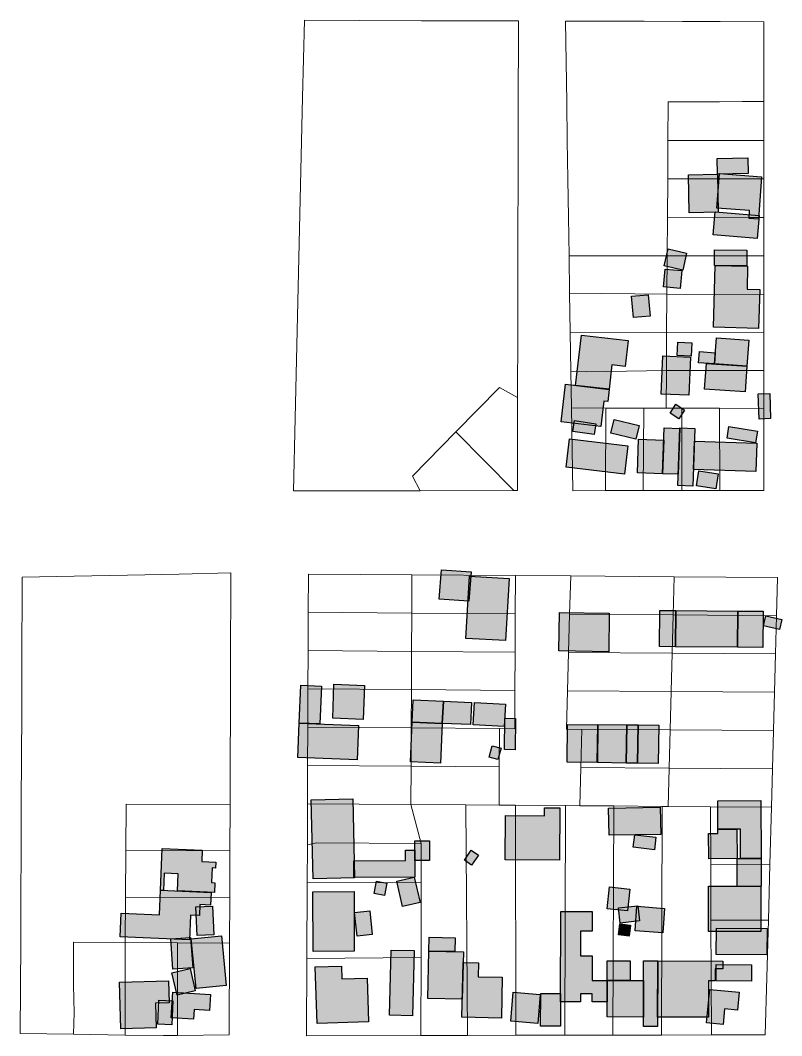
# Model space of a CAD drawing. Header units: millimetres. Extents: x -71 to 10084, y -63 to 6230.
# Drawn here: x 5082.2 to 5280.9, y 2877 to 3142.2 of the extents above; entities that cross this region are included whole.
import ezdxf

# ---------------------------------------------------------------- set-up
doc = ezdxf.new("R2010")
doc.units = ezdxf.units.MM
doc.layers.add('01. Manzanas Esc. Urbana', color=254, linetype='Continuous', lineweight=5, true_color=0xcccccc)
doc.layers.add('01. Parcelas Esc. Urbana', color=8, linetype='Continuous', lineweight=5, true_color=0x808080)
doc.layers.add('Edificaciones Pilar', color=50, linetype='Continuous')

msp = doc.modelspace()

# ---------------------------------------------------------------- hatches: boundary and pattern name
at = {"layer": 'Edificaciones Pilar', "transparency": 33554559}
for points in [[(5272.12, 3102.19), (5264.13, 3102.02), (5264.05, 3106.08), (5272.04, 3106.24), (5272.12, 3102.19)], [(5264.34, 3092.06), (5256.77, 3091.91), (5256.56, 3101.86), (5264.13, 3102.02), (5264.34, 3092.06)], [(5272.5, 3092.48), (5263.97, 3093.11), (5264.64, 3102.16), (5275.62, 3101.35), (5274.81, 3090.28), (5272.35, 3090.47), (5272.5, 3092.48)], [(5274.46, 3085.17), (5263.02, 3086.18), (5263.56, 3092.21), (5275, 3091.2), (5274.46, 3085.17)], [(5255.04, 3076.96), (5250.21, 3078.08), (5251.25, 3082.53), (5256.07, 3081.41), (5255.04, 3076.96)], [(5271.76, 3078.07), (5263.36, 3078.12), (5263.38, 3082.24), (5271.78, 3082.19), (5271.76, 3078.07)], [(5254.37, 3072.17), (5250.04, 3072.56), (5250.46, 3077.23), (5254.8, 3076.83), (5254.37, 3072.17)], [(5275.14, 3071.91), (5274.84, 3061.71), (5263.09, 3062.05), (5263.56, 3078.19), (5272, 3077.94), (5271.83, 3072), (5275.14, 3071.91)], [(5246.05, 3070.49), (5246.53, 3064.95), (5242.2, 3064.57), (5241.72, 3070.12), (5246.05, 3070.49)], [(5235.85, 3045.82), (5227.11, 3046.83), (5228.63, 3059.95), (5240.8, 3058.53), (5240.02, 3051.79), (5236.59, 3052.2), (5235.85, 3045.82)], [(5257.24, 3054.5), (5253.62, 3054.67), (5253.78, 3058.14), (5257.41, 3057.96), (5257.24, 3054.5)], [(5271.82, 3051.83), (5263.35, 3052.44), (5263.85, 3059.27), (5272.31, 3058.66), (5271.82, 3051.83)], [(5263.35, 3052.44), (5259.2, 3052.74), (5259.41, 3055.67), (5263.56, 3055.37), (5263.35, 3052.44)], [(5256.63, 3044.26), (5249.42, 3044.57), (5249.86, 3054.57), (5257.07, 3054.25), (5256.63, 3044.26)], [(5271.33, 3045.12), (5260.74, 3045.89), (5261.22, 3052.6), (5271.82, 3051.83), (5271.33, 3045.12)], [(5233.66, 3036.09), (5223.33, 3037.29), (5224.47, 3047.13), (5235.85, 3045.81), (5235.47, 3042.6), (5234.43, 3042.72), (5233.66, 3036.09)], [(5277.98, 3038.16), (5275, 3038.06), (5274.78, 3044.6), (5277.76, 3044.7), (5277.98, 3038.16)], [(5254.03, 3038.09), (5251.74, 3039.61), (5253.26, 3041.91), (5255.55, 3040.38), (5254.03, 3038.09)], [(5231.93, 3033.98), (5226.34, 3034.84), (5226.77, 3037.64), (5232.36, 3036.78), (5231.93, 3033.98)], [(5242.8, 3032.84), (5236.33, 3034.4), (5237.18, 3037.94), (5243.66, 3036.38), (5242.8, 3032.84)], [(5254.28, 3035.6), (5253.87, 3023.63), (5249.78, 3023.77), (5250.2, 3035.74), (5254.28, 3035.6)], [(5258.21, 3035.61), (5257.68, 3020.55), (5253.76, 3020.68), (5254.29, 3035.74), (5258.21, 3035.61)], [(5274.03, 3031.86), (5266.61, 3033.09), (5267.11, 3036.12), (5274.54, 3034.89), (5274.03, 3031.86)], [(5224.63, 3025.47), (5225.49, 3032.86), (5240.76, 3031.1), (5239.89, 3023.7), (5224.63, 3025.47)], [(5249.78, 3023.77), (5243.21, 3024), (5243.52, 3032.81), (5250.09, 3032.58), (5249.78, 3023.77)], [(5274.12, 3024.33), (5257.83, 3024.9), (5258.09, 3032.31), (5274.38, 3031.74), (5274.12, 3024.33)], [(5263.69, 3019.82), (5258.65, 3020.59), (5259.25, 3024.54), (5264.29, 3023.78), (5263.69, 3019.82)], [(5199.23, 2990.47), (5191.52, 2991.05), (5192.09, 2998.7), (5199.8, 2998.12), (5199.23, 2990.47)], [(5208.84, 2980.21), (5198.48, 2980.78), (5199.38, 2996.98), (5209.73, 2996.4), (5208.84, 2980.21)], [(5235.73, 2977.28), (5222.71, 2977.48), (5222.86, 2987.57), (5235.89, 2987.38), (5235.73, 2977.28)], [(5253.14, 2978.6), (5249.01, 2978.63), (5249.08, 2988.08), (5253.21, 2988.05), (5253.14, 2978.6)], [(5269.34, 2978.47), (5253.14, 2978.6), (5253.21, 2988.05), (5269.41, 2987.92), (5269.34, 2978.47)], [(5275.94, 2978.42), (5269.34, 2978.47), (5269.41, 2987.92), (5276.01, 2987.87), (5275.94, 2978.42)], [(5280.27, 2983.06), (5276.11, 2984.02), (5276.72, 2986.66), (5280.88, 2985.69), (5280.27, 2983.06)], [(5160.77, 2968.3), (5160.36, 2958.42), (5154.98, 2958.65), (5155.39, 2968.52), (5160.77, 2968.3)], [(5171.66, 2959.61), (5163.69, 2959.9), (5164.02, 2968.8), (5171.99, 2968.5), (5171.66, 2959.61)], [(5192.31, 2958.57), (5184.46, 2958.92), (5184.73, 2964.72), (5192.58, 2964.36), (5192.31, 2958.57)], [(5199.65, 2958.24), (5192.31, 2958.57), (5192.58, 2964.36), (5199.91, 2964.03), (5199.65, 2958.24)], [(5208.49, 2957.74), (5200.38, 2958.21), (5200.72, 2964.05), (5208.82, 2963.59), (5208.49, 2957.74)], [(5211.44, 2959.88), (5211.36, 2951.69), (5208.57, 2951.72), (5208.65, 2959.91), (5211.44, 2959.88)], [(5170.04, 2949.02), (5154.61, 2949.65), (5154.98, 2958.65), (5170.41, 2958.01), (5170.04, 2949.02)], [(5191.84, 2948.15), (5183.99, 2948.51), (5184.46, 2958.92), (5192.31, 2958.57), (5191.84, 2948.15)], [(5232.78, 2948.37), (5224.91, 2948.44), (5225, 2958.24), (5232.88, 2958.16), (5232.78, 2948.37)], [(5240.3, 2948.2), (5232.74, 2948.32), (5232.89, 2958.32), (5240.45, 2958.21), (5240.3, 2948.2)], [(5243.4, 2958.16), (5243.25, 2948.16), (5240.3, 2948.2), (5240.45, 2958.21), (5243.4, 2958.16)], [(5248.63, 2948.08), (5243.25, 2948.16), (5243.4, 2958.16), (5248.78, 2958.08), (5248.63, 2948.08)], [(5207.63, 2952.06), (5206.8, 2949.1), (5204.52, 2949.74), (5205.35, 2952.7), (5207.63, 2952.06)], [(5169.42, 2918.26), (5158.56, 2918), (5158.07, 2938.6), (5168.93, 2938.86), (5169.42, 2918.26)], [(5275.43, 2938.43), (5275.52, 2923.29), (5270.15, 2923.26), (5270.11, 2930.97), (5264.25, 2930.93), (5264.2, 2938.36), (5275.43, 2938.43)], [(5222.9, 2922.88), (5208.74, 2922.96), (5208.8, 2934.52), (5218.94, 2934.47), (5218.95, 2936.53), (5222.97, 2936.51), (5222.9, 2922.88)], [(5249.3, 2929.56), (5235.82, 2929.35), (5235.7, 2936.46), (5249.19, 2936.68), (5249.3, 2929.56)], [(5269.25, 2923.26), (5261.85, 2923.21), (5261.81, 2929.83), (5264.25, 2929.84), (5264.25, 2930.93), (5269.21, 2930.96), (5269.25, 2923.26)], [(5188.92, 2927.87), (5188.94, 2922.77), (5185.15, 2922.76), (5185.13, 2927.86), (5188.92, 2927.87)], [(5247.68, 2925.56), (5242.13, 2926.21), (5242.51, 2929.51), (5248.07, 2928.86), (5247.68, 2925.56)], [(5119.54, 2914.96), (5118.75, 2915), (5119.21, 2925.89), (5129.63, 2925.45), (5129.51, 2922.49), (5133.16, 2922.34), (5133.09, 2920.77), (5132.23, 2920.81), (5132.07, 2916.99), (5132.93, 2916.95), (5132.82, 2914.4), (5123.16, 2914.81), (5123.35, 2919.27), (5119.73, 2919.43), (5119.54, 2914.96)], [(5185.17, 2918.41), (5169.25, 2918.35), (5169.23, 2922.7), (5182.69, 2922.75), (5182.68, 2925.47), (5185.14, 2925.47), (5185.17, 2918.41)], [(5201.75, 2924.13), (5199.93, 2921.56), (5198.06, 2922.89), (5199.88, 2925.46), (5201.75, 2924.13)], [(5275.56, 2916.05), (5269.29, 2916.01), (5269.25, 2923.26), (5275.52, 2923.29), (5275.56, 2916.05)], [(5177.19, 2913.6), (5174.51, 2914.14), (5175.16, 2917.36), (5177.84, 2916.82), (5177.19, 2913.6)], [(5186.53, 2911.83), (5181.95, 2910.77), (5180.42, 2917.34), (5185, 2918.4), (5186.53, 2911.83)], [(5126.34, 2902.05), (5108.24, 2902.82), (5108.51, 2909.03), (5118.45, 2908.6), (5118.73, 2915), (5131.96, 2914.43), (5131.82, 2911.13), (5129.03, 2911.25), (5128.91, 2908.43), (5126.61, 2908.53), (5126.34, 2902.05)], [(5169.32, 2899.05), (5158.59, 2899.01), (5158.52, 2914.61), (5169.26, 2914.65), (5169.32, 2899.05)], [(5240.65, 2909.58), (5235.3, 2910.16), (5235.92, 2915.9), (5241.27, 2915.32), (5240.65, 2909.58)], [(5275.46, 2904.21), (5261.78, 2904.23), (5261.8, 2916.06), (5275.48, 2916.04), (5275.46, 2904.21)], [(5132.65, 2903.38), (5128.31, 2903.18), (5127.97, 2910.67), (5132.31, 2910.87), (5132.65, 2903.38)], [(5174.01, 2903.44), (5170.07, 2903.02), (5169.41, 2909.17), (5173.35, 2909.59), (5174.01, 2903.44)], [(5235.32, 2891.42), (5235.31, 2885.86), (5231.4, 2885.87), (5231.4, 2887.98), (5228.34, 2887.98), (5228.34, 2885.88), (5223.18, 2885.88), (5223.22, 2909.45), (5231.44, 2909.44), (5231.43, 2904.28), (5228.37, 2904.29), (5228.36, 2897.84), (5231.42, 2897.84), (5231.41, 2891.42), (5235.32, 2891.42)], [(5238.73, 2906.37), (5238.25, 2910.37), (5243.31, 2910.97), (5243.79, 2906.98), (5238.73, 2906.37)], [(5249.83, 2903.86), (5242.61, 2904.4), (5243.1, 2910.8), (5250.32, 2910.26), (5249.83, 2903.86)], [(5241.06, 2903.04), (5238.32, 2903.38), (5238.67, 2906.26), (5241.42, 2905.92), (5241.06, 2903.04)], [(5277.02, 2898.15), (5263.81, 2898.25), (5263.87, 2905.12), (5277.07, 2905.02), (5277.02, 2898.15)], [(5127.16, 2894.74), (5121.96, 2894.38), (5121.41, 2902.34), (5126.61, 2902.7), (5127.16, 2894.74)], [(5135.93, 2890.11), (5128.03, 2889.35), (5126.78, 2902.31), (5134.68, 2903.07), (5135.93, 2890.11)], [(5195.6, 2898.97), (5188.8, 2899.13), (5188.89, 2902.76), (5195.69, 2902.6), (5195.6, 2898.97)], [(5184.51, 2882.19), (5178.51, 2882.34), (5178.93, 2899.38), (5184.94, 2899.23), (5184.51, 2882.19)], [(5197.8, 2898.91), (5197.5, 2886.53), (5188.5, 2886.75), (5188.8, 2899.13), (5197.8, 2898.91)], [(5207.97, 2892.26), (5207.71, 2881.62), (5197.38, 2881.87), (5197.73, 2896.16), (5201.73, 2896.07), (5201.64, 2892.42), (5207.97, 2892.26)], [(5241.31, 2891.41), (5235.32, 2891.42), (5235.33, 2896.56), (5241.32, 2896.54), (5241.31, 2891.41)], [(5248.49, 2879.41), (5244.79, 2879.42), (5244.81, 2896.54), (5248.52, 2896.53), (5248.49, 2879.41)], [(5261.74, 2881.87), (5248.5, 2881.89), (5248.52, 2896.53), (5265.54, 2896.5), (5265.54, 2894.5), (5263.52, 2894.5), (5263.52, 2891.37), (5261.76, 2891.37), (5261.74, 2881.87)], [(5127.83, 2888.74), (5123.09, 2887.64), (5121.74, 2893.46), (5126.47, 2894.57), (5127.83, 2888.74)], [(5173.07, 2880.66), (5159.63, 2880.23), (5159.16, 2894.99), (5165.97, 2895.2), (5166.07, 2891.86), (5172.71, 2892.06), (5173.07, 2880.66)], [(5272.98, 2891.28), (5263.76, 2891.35), (5263.79, 2895.61), (5273.01, 2895.54), (5272.98, 2891.28)], [(5117.66, 2879.03), (5108.4, 2878.79), (5108.08, 2890.99), (5120.85, 2891.33), (5121.01, 2885.57), (5117.49, 2885.48), (5117.66, 2879.03)], [(5244.79, 2881.89), (5235.3, 2881.91), (5235.32, 2891.42), (5244.81, 2891.4), (5244.79, 2881.89)], [(5127.39, 2881.31), (5121.58, 2881.68), (5122, 2888.39), (5131.8, 2887.77), (5131.54, 2883.63), (5127.55, 2883.89), (5127.39, 2881.31)], [(5217.23, 2880.21), (5210.18, 2880.79), (5210.8, 2888.34), (5217.85, 2887.76), (5217.23, 2880.21)], [(5223.17, 2879.46), (5217.97, 2879.47), (5217.98, 2888), (5223.18, 2887.99), (5223.17, 2879.46)], [(5265.59, 2879.94), (5261.28, 2880.37), (5262.15, 2889.11), (5269.79, 2888.35), (5269.32, 2883.66), (5265.99, 2883.99), (5265.59, 2879.94)], [(5121.67, 2879.84), (5118.05, 2879.99), (5118.32, 2886.27), (5121.94, 2886.12), (5121.67, 2879.84)]]:
    msp.add_hatch(color=256, dxfattribs=at).paths.add_polyline_path(points, flags=0)

# ---------------------------------------------------------------- linework, layer by layer
at = {"layer": '01. Manzanas Esc. Urbana', "linetype": 'Continuous', "flags": 128}
for points in [[(5170.57, 3142.14), (5186.85, 3142.08), (5212.17, 3142.03), (5212.13, 3117.4), (5212.08, 3101.07), (5212.05, 3086.26), (5212.03, 3075.28), (5212, 3061.05), (5211.96, 3043.65), (5211.9, 3019.36), (5210.96, 3019.37), (5186.52, 3019.34), (5170.56, 3019.31), (5153.44, 3019.3), (5153.89, 3038.27), (5155.85, 3122.01), (5156.31, 3142.19), (5170.57, 3142.14)], [(5255.01, 3141.88), (5264.8, 3141.86), (5276.25, 3141.83), (5276.23, 3120.96), (5276.23, 3110.83), (5276.24, 3100.77), (5276.23, 3090.69), (5276.22, 3080.72), (5276.23, 3070.51), (5276.23, 3060.54), (5276.22, 3050.77), (5276.21, 3040.85), (5276.19, 3019.39), (5264.75, 3019.37), (5254.78, 3019.38), (5244.73, 3019.37), (5234.91, 3019.37), (5226.33, 3019.34), (5226, 3040.95), (5225.86, 3050.52), (5225.69, 3060.73), (5225.53, 3070.9), (5225.38, 3080.72), (5225.23, 3090.8), (5225.07, 3100.7), (5224.92, 3110.83), (5224.77, 3120.75), (5224.42, 3141.98), (5235, 3141.95), (5244.95, 3141.92), (5255.01, 3141.88)], [(5137.13, 2997.85), (5137.06, 2973.33), (5137.02, 2961), (5136.97, 2949.22), (5136.94, 2937.35), (5136.89, 2925.25), (5136.84, 2913), (5136.8, 2901.18), (5136.71, 2877.26), (5123.22, 2877.07), (5119.5, 2877.04), (5109.56, 2877.18), (5096.04, 2877.37), (5082.17, 2877.55), (5082.28, 2901.49), (5082.33, 2913.19), (5082.37, 2925.57), (5082.41, 2937.66), (5082.47, 2949.71), (5082.52, 2961.49), (5082.56, 2973.43), (5082.67, 2996.75), (5096.23, 2997.03), (5110.11, 2997.32), (5123.61, 2997.57), (5137.13, 2997.85)], [(5278.21, 2936.7), (5277.8, 2921.71), (5277.42, 2907.16), (5276.59, 2877.21), (5262.56, 2877.2), (5249.54, 2877.16), (5236.81, 2877.15), (5224.28, 2877.14), (5211.51, 2877.12), (5198.89, 2877.09), (5186.69, 2877.06), (5156.86, 2877.01), (5156.93, 2897.14), (5157.02, 2916.93), (5157.08, 2926.86), (5157.11, 2937.59), (5157.15, 2947.58), (5157.2, 2957.58), (5157.24, 2967.58), (5157.29, 2977.58), (5157.33, 2987.58), (5157.37, 2997.58), (5184.37, 2997.38), (5211.37, 2997.19), (5225.81, 2997.08), (5252.81, 2996.89), (5279.81, 2996.69), (5279.55, 2986.69), (5279.28, 2976.7), (5279.01, 2966.7), (5278.75, 2956.7), (5278.48, 2946.7), (5278.21, 2936.7)]]:
    msp.add_lwpolyline(points, close=True, dxfattribs=at)
at = {"layer": '01. Parcelas Esc. Urbana', "linetype": 'Continuous', "flags": 128}
for points in [[(5264.66, 3120.92), (5270.68, 3120.94), (5276.23, 3120.96), (5276.23, 3110.83), (5251.19, 3110.83), (5251.27, 3120.86), (5254.93, 3120.87), (5264.66, 3120.92)], [(5264.66, 3120.92), (5270.68, 3120.94), (5276.23, 3120.96), (5276.23, 3110.83), (5251.19, 3110.83), (5251.27, 3120.86), (5254.93, 3120.87), (5264.66, 3120.92)], [(5264.66, 3120.92), (5270.68, 3120.94), (5276.23, 3120.96), (5276.23, 3110.83), (5251.19, 3110.83), (5251.27, 3120.86), (5254.93, 3120.87), (5264.66, 3120.92)], [(5251.13, 3100.75), (5251.19, 3110.83), (5276.23, 3110.83), (5276.24, 3100.77), (5251.13, 3100.75)], [(5251.13, 3100.75), (5251.19, 3110.83), (5276.23, 3110.83), (5276.24, 3100.77), (5251.13, 3100.75)], [(5251.13, 3100.75), (5251.19, 3110.83), (5276.23, 3110.83), (5276.24, 3100.77), (5251.13, 3100.75)], [(5251.13, 3100.75), (5276.24, 3100.77), (5276.23, 3090.69), (5272.43, 3090.71), (5251.07, 3090.75), (5251.13, 3100.75)], [(5251.13, 3100.75), (5276.24, 3100.77), (5276.23, 3090.69), (5272.43, 3090.71), (5251.07, 3090.75), (5251.13, 3100.75)], [(5251.13, 3100.75), (5276.24, 3100.77), (5276.23, 3090.69), (5272.43, 3090.71), (5251.07, 3090.75), (5251.13, 3100.75)], [(5250.98, 3080.72), (5251.07, 3090.75), (5272.43, 3090.71), (5276.23, 3090.69), (5276.22, 3080.72), (5250.98, 3080.72)], [(5250.98, 3080.72), (5251.07, 3090.75), (5272.43, 3090.71), (5276.23, 3090.69), (5276.22, 3080.72), (5250.98, 3080.72)], [(5250.98, 3080.72), (5251.07, 3090.75), (5272.43, 3090.71), (5276.23, 3090.69), (5276.22, 3080.72), (5250.98, 3080.72)], [(5225.38, 3080.72), (5250.98, 3080.72), (5250.94, 3070.7), (5225.53, 3070.9), (5225.38, 3080.72)], [(5225.38, 3080.72), (5250.98, 3080.72), (5250.94, 3070.7), (5225.53, 3070.9), (5225.38, 3080.72)], [(5225.38, 3080.72), (5250.98, 3080.72), (5250.94, 3070.7), (5225.53, 3070.9), (5225.38, 3080.72)], [(5250.98, 3080.72), (5276.22, 3080.72), (5276.23, 3070.51), (5250.94, 3070.7), (5250.98, 3080.72)], [(5250.98, 3080.72), (5276.22, 3080.72), (5276.23, 3070.51), (5250.94, 3070.7), (5250.98, 3080.72)], [(5250.98, 3080.72), (5276.22, 3080.72), (5276.23, 3070.51), (5250.94, 3070.7), (5250.98, 3080.72)], [(5225.53, 3070.9), (5250.94, 3070.7), (5250.86, 3060.63), (5225.69, 3060.73), (5225.53, 3070.9)], [(5225.53, 3070.9), (5250.94, 3070.7), (5250.86, 3060.63), (5225.69, 3060.73), (5225.53, 3070.9)], [(5225.53, 3070.9), (5250.94, 3070.7), (5250.86, 3060.63), (5225.69, 3060.73), (5225.53, 3070.9)], [(5250.94, 3070.7), (5276.23, 3070.51), (5276.23, 3060.54), (5250.86, 3060.63), (5250.94, 3070.7)], [(5250.94, 3070.7), (5276.23, 3070.51), (5276.23, 3060.54), (5250.86, 3060.63), (5250.94, 3070.7)], [(5250.94, 3070.7), (5276.23, 3070.51), (5276.23, 3060.54), (5250.86, 3060.63), (5250.94, 3070.7)], [(5225.86, 3050.52), (5225.69, 3060.73), (5250.86, 3060.63), (5250.81, 3050.7), (5229.91, 3050.42), (5225.86, 3050.52)], [(5225.86, 3050.52), (5225.69, 3060.73), (5250.86, 3060.63), (5250.81, 3050.7), (5229.91, 3050.42), (5225.86, 3050.52)], [(5225.86, 3050.52), (5225.69, 3060.73), (5250.86, 3060.63), (5250.81, 3050.7), (5229.91, 3050.42), (5225.86, 3050.52)], [(5250.81, 3050.7), (5250.86, 3060.63), (5276.23, 3060.54), (5276.22, 3050.77), (5250.81, 3050.7)], [(5250.81, 3050.7), (5250.86, 3060.63), (5276.23, 3060.54), (5276.22, 3050.77), (5250.81, 3050.7)], [(5250.81, 3050.7), (5250.86, 3060.63), (5276.23, 3060.54), (5276.22, 3050.77), (5250.81, 3050.7)], [(5226, 3040.95), (5225.86, 3050.52), (5229.91, 3050.42), (5250.81, 3050.7), (5250.74, 3040.9), (5244.94, 3040.92), (5235.01, 3040.93), (5226, 3040.95)], [(5226, 3040.95), (5225.86, 3050.52), (5229.91, 3050.42), (5250.81, 3050.7), (5250.74, 3040.9), (5244.94, 3040.92), (5235.01, 3040.93), (5226, 3040.95)], [(5226, 3040.95), (5225.86, 3050.52), (5229.91, 3050.42), (5250.81, 3050.7), (5250.74, 3040.9), (5244.94, 3040.92), (5235.01, 3040.93), (5226, 3040.95)], [(5250.81, 3050.7), (5276.22, 3050.77), (5276.21, 3040.85), (5264.68, 3040.86), (5254.8, 3040.88), (5250.74, 3040.9), (5250.81, 3050.7)], [(5250.81, 3050.7), (5276.22, 3050.77), (5276.21, 3040.85), (5264.68, 3040.86), (5254.8, 3040.88), (5250.74, 3040.9), (5250.81, 3050.7)], [(5250.81, 3050.7), (5276.22, 3050.77), (5276.21, 3040.85), (5264.68, 3040.86), (5254.8, 3040.88), (5250.74, 3040.9), (5250.81, 3050.7)], [(5195.83, 3034.68), (5207.25, 3046.29), (5211.96, 3043.65), (5211.9, 3019.36), (5210.96, 3019.37), (5195.83, 3034.68)], [(5195.83, 3034.68), (5207.25, 3046.29), (5211.96, 3043.65), (5211.9, 3019.36), (5210.96, 3019.37), (5195.83, 3034.68)], [(5195.83, 3034.68), (5207.25, 3046.29), (5211.96, 3043.65), (5211.9, 3019.36), (5210.96, 3019.37), (5195.83, 3034.68)], [(5226.33, 3019.34), (5226, 3040.95), (5235.01, 3040.93), (5234.91, 3019.37), (5226.33, 3019.34)], [(5226.33, 3019.34), (5226, 3040.95), (5235.01, 3040.93), (5234.91, 3019.37), (5226.33, 3019.34)], [(5226.33, 3019.34), (5226, 3040.95), (5235.01, 3040.93), (5234.91, 3019.37), (5226.33, 3019.34)], [(5235.01, 3040.93), (5244.94, 3040.92), (5244.73, 3019.37), (5234.91, 3019.37), (5235.01, 3040.93)], [(5235.01, 3040.93), (5244.94, 3040.92), (5244.73, 3019.37), (5234.91, 3019.37), (5235.01, 3040.93)], [(5235.01, 3040.93), (5244.94, 3040.92), (5244.73, 3019.37), (5234.91, 3019.37), (5235.01, 3040.93)], [(5244.73, 3019.37), (5244.94, 3040.92), (5250.74, 3040.9), (5254.8, 3040.88), (5254.78, 3019.38), (5244.73, 3019.37)], [(5244.73, 3019.37), (5244.94, 3040.92), (5250.74, 3040.9), (5254.8, 3040.88), (5254.78, 3019.38), (5244.73, 3019.37)], [(5244.73, 3019.37), (5244.94, 3040.92), (5250.74, 3040.9), (5254.8, 3040.88), (5254.78, 3019.38), (5244.73, 3019.37)], [(5254.78, 3019.38), (5254.8, 3040.88), (5264.68, 3040.86), (5264.75, 3019.37), (5254.78, 3019.38)], [(5254.78, 3019.38), (5254.8, 3040.88), (5264.68, 3040.86), (5264.75, 3019.37), (5254.78, 3019.38)], [(5254.78, 3019.38), (5254.8, 3040.88), (5264.68, 3040.86), (5264.75, 3019.37), (5254.78, 3019.38)], [(5264.75, 3019.37), (5264.68, 3040.86), (5276.21, 3040.85), (5276.19, 3019.39), (5264.75, 3019.37)], [(5264.75, 3019.37), (5264.68, 3040.86), (5276.21, 3040.85), (5276.19, 3019.39), (5264.75, 3019.37)], [(5264.75, 3019.37), (5264.68, 3040.86), (5276.21, 3040.85), (5276.19, 3019.39), (5264.75, 3019.37)], [(5186.52, 3019.34), (5184.49, 3023.12), (5195.83, 3034.68), (5210.96, 3019.37), (5186.52, 3019.34)], [(5186.52, 3019.34), (5184.49, 3023.12), (5195.83, 3034.68), (5210.96, 3019.37), (5186.52, 3019.34)], [(5186.52, 3019.34), (5184.49, 3023.12), (5195.83, 3034.68), (5210.96, 3019.37), (5186.52, 3019.34)], [(5184.37, 2997.38), (5184.33, 2987.38), (5157.33, 2987.58), (5157.37, 2997.58), (5184.37, 2997.38)], [(5184.37, 2997.38), (5184.33, 2987.38), (5157.33, 2987.58), (5157.37, 2997.58), (5184.37, 2997.38)], [(5211.37, 2997.19), (5211.33, 2987.19), (5184.33, 2987.38), (5184.37, 2997.38), (5211.37, 2997.19)], [(5211.37, 2997.19), (5211.33, 2987.19), (5184.33, 2987.38), (5184.37, 2997.38), (5211.37, 2997.19)], [(5228.74, 2956.98), (5228.47, 2947.06), (5228.2, 2937.08), (5224.46, 2937.11), (5211.42, 2937.21), (5207.11, 2937.23), (5207.15, 2947.22), (5207.2, 2957.22), (5211.2, 2957.19), (5211.24, 2967.19), (5211.28, 2977.19), (5211.33, 2987.19), (5211.37, 2997.19), (5225.81, 2997.08), (5225.54, 2987.08), (5225.27, 2977.09), (5225, 2967.09), (5224.74, 2957.09), (5228.74, 2956.98)], [(5228.74, 2956.98), (5228.47, 2947.06), (5228.2, 2937.08), (5224.46, 2937.11), (5211.42, 2937.21), (5207.11, 2937.23), (5207.15, 2947.22), (5207.2, 2957.22), (5211.2, 2957.19), (5211.24, 2967.19), (5211.28, 2977.19), (5211.33, 2987.19), (5211.37, 2997.19), (5225.81, 2997.08), (5225.54, 2987.08), (5225.27, 2977.09), (5225, 2967.09), (5224.74, 2957.09), (5228.74, 2956.98)], [(5225.81, 2997.08), (5252.81, 2996.89), (5252.54, 2986.89), (5225.54, 2987.08), (5225.81, 2997.08)], [(5225.81, 2997.08), (5252.81, 2996.89), (5252.54, 2986.89), (5225.54, 2987.08), (5225.81, 2997.08)], [(5252.81, 2996.89), (5279.81, 2996.69), (5279.55, 2986.69), (5252.54, 2986.89), (5252.81, 2996.89)], [(5252.81, 2996.89), (5279.81, 2996.69), (5279.55, 2986.69), (5252.54, 2986.89), (5252.81, 2996.89)], [(5184.33, 2987.38), (5184.29, 2977.38), (5157.29, 2977.58), (5157.33, 2987.58), (5184.33, 2987.38)], [(5184.33, 2987.38), (5184.29, 2977.38), (5157.29, 2977.58), (5157.33, 2987.58), (5184.33, 2987.38)], [(5211.33, 2987.19), (5211.28, 2977.19), (5184.29, 2977.38), (5184.33, 2987.38), (5211.33, 2987.19)], [(5211.33, 2987.19), (5211.28, 2977.19), (5184.29, 2977.38), (5184.33, 2987.38), (5211.33, 2987.19)], [(5225.54, 2987.08), (5252.54, 2986.89), (5252.28, 2976.89), (5225.27, 2977.09), (5225.54, 2987.08)], [(5225.54, 2987.08), (5252.54, 2986.89), (5252.28, 2976.89), (5225.27, 2977.09), (5225.54, 2987.08)], [(5252.54, 2986.89), (5279.55, 2986.69), (5279.28, 2976.7), (5252.28, 2976.89), (5252.54, 2986.89)], [(5252.54, 2986.89), (5279.55, 2986.69), (5279.28, 2976.7), (5252.28, 2976.89), (5252.54, 2986.89)], [(5184.29, 2977.38), (5184.24, 2967.38), (5157.24, 2967.58), (5157.29, 2977.58), (5184.29, 2977.38)], [(5184.29, 2977.38), (5184.24, 2967.38), (5157.24, 2967.58), (5157.29, 2977.58), (5184.29, 2977.38)], [(5211.28, 2977.19), (5211.24, 2967.19), (5184.24, 2967.38), (5184.29, 2977.38), (5211.28, 2977.19)], [(5211.28, 2977.19), (5211.24, 2967.19), (5184.24, 2967.38), (5184.29, 2977.38), (5211.28, 2977.19)], [(5225.27, 2977.09), (5252.28, 2976.89), (5252.01, 2966.89), (5225, 2967.09), (5225.27, 2977.09)], [(5225.27, 2977.09), (5252.28, 2976.89), (5252.01, 2966.89), (5225, 2967.09), (5225.27, 2977.09)], [(5252.28, 2976.89), (5279.28, 2976.7), (5279.01, 2966.7), (5252.01, 2966.89), (5252.28, 2976.89)], [(5252.28, 2976.89), (5279.28, 2976.7), (5279.01, 2966.7), (5252.01, 2966.89), (5252.28, 2976.89)], [(5184.24, 2967.38), (5184.2, 2957.38), (5157.2, 2957.58), (5157.24, 2967.58), (5184.24, 2967.38)], [(5184.24, 2967.38), (5184.2, 2957.38), (5157.2, 2957.58), (5157.24, 2967.58), (5184.24, 2967.38)], [(5211.24, 2967.19), (5211.2, 2957.19), (5207.2, 2957.22), (5184.2, 2957.38), (5184.24, 2967.38), (5211.24, 2967.19)], [(5211.24, 2967.19), (5211.2, 2957.19), (5207.2, 2957.22), (5184.2, 2957.38), (5184.24, 2967.38), (5211.24, 2967.19)], [(5225, 2967.09), (5252.01, 2966.89), (5251.74, 2956.89), (5228.74, 2956.98), (5224.74, 2957.09), (5225, 2967.09)], [(5225, 2967.09), (5252.01, 2966.89), (5251.74, 2956.89), (5228.74, 2956.98), (5224.74, 2957.09), (5225, 2967.09)], [(5252.01, 2966.89), (5279.01, 2966.7), (5278.75, 2956.7), (5251.74, 2956.89), (5252.01, 2966.89)], [(5252.01, 2966.89), (5279.01, 2966.7), (5278.75, 2956.7), (5251.74, 2956.89), (5252.01, 2966.89)], [(5184.2, 2957.38), (5184.15, 2947.38), (5157.15, 2947.58), (5157.2, 2957.58), (5184.2, 2957.38)], [(5184.2, 2957.38), (5184.15, 2947.38), (5157.15, 2947.58), (5157.2, 2957.58), (5184.2, 2957.38)], [(5207.2, 2957.22), (5207.15, 2947.22), (5184.15, 2947.38), (5184.2, 2957.38), (5207.2, 2957.22)], [(5207.2, 2957.22), (5207.15, 2947.22), (5184.15, 2947.38), (5184.2, 2957.38), (5207.2, 2957.22)], [(5228.74, 2956.98), (5251.74, 2956.89), (5251.47, 2946.9), (5228.47, 2947.06), (5228.74, 2956.98)], [(5228.74, 2956.98), (5251.74, 2956.89), (5251.47, 2946.9), (5228.47, 2947.06), (5228.74, 2956.98)], [(5251.74, 2956.89), (5278.75, 2956.7), (5278.48, 2946.7), (5251.47, 2946.9), (5251.74, 2956.89)], [(5251.74, 2956.89), (5278.75, 2956.7), (5278.48, 2946.7), (5251.47, 2946.9), (5251.74, 2956.89)], [(5184.15, 2947.38), (5184.11, 2937.38), (5157.11, 2937.58), (5157.15, 2947.58), (5184.15, 2947.38)], [(5184.15, 2947.38), (5184.11, 2937.38), (5157.11, 2937.58), (5157.15, 2947.58), (5184.15, 2947.38)], [(5207.11, 2937.23), (5198.41, 2937.28), (5184.11, 2937.38), (5184.15, 2947.38), (5207.15, 2947.22), (5207.11, 2937.23)], [(5207.11, 2937.23), (5198.41, 2937.28), (5184.11, 2937.38), (5184.15, 2947.38), (5207.15, 2947.22), (5207.11, 2937.23)], [(5228.47, 2947.06), (5251.47, 2946.9), (5251.21, 2936.9), (5249.71, 2936.91), (5237.03, 2937.01), (5228.2, 2937.08), (5228.47, 2947.06)], [(5228.47, 2947.06), (5251.47, 2946.9), (5251.21, 2936.9), (5249.71, 2936.91), (5237.03, 2937.01), (5228.2, 2937.08), (5228.47, 2947.06)], [(5251.47, 2946.9), (5278.48, 2946.7), (5278.21, 2936.7), (5262.28, 2936.81), (5251.21, 2936.9), (5251.47, 2946.9)], [(5251.47, 2946.9), (5278.48, 2946.7), (5278.21, 2936.7), (5262.28, 2936.81), (5251.21, 2936.9), (5251.47, 2946.9)], [(5109.78, 2937.51), (5136.94, 2937.35), (5136.89, 2925.25), (5109.68, 2925.41), (5109.78, 2937.51)], [(5109.78, 2937.51), (5136.94, 2937.35), (5136.89, 2925.25), (5109.68, 2925.41), (5109.78, 2937.51)], [(5109.78, 2937.51), (5136.94, 2937.35), (5136.89, 2925.25), (5109.68, 2925.41), (5109.78, 2937.51)], [(5157.11, 2937.58), (5184.11, 2937.38), (5186.83, 2927.17), (5159.55, 2927.38), (5157.08, 2926.86), (5157.11, 2937.58)], [(5157.11, 2937.58), (5184.11, 2937.38), (5186.83, 2927.17), (5159.55, 2927.38), (5157.08, 2926.86), (5157.11, 2937.58)], [(5198.41, 2937.28), (5198.89, 2877.09), (5186.69, 2877.06), (5186.75, 2897.43), (5186.8, 2917.06), (5186.83, 2927.17), (5184.11, 2937.38), (5198.41, 2937.28)], [(5198.41, 2937.28), (5198.89, 2877.09), (5186.69, 2877.06), (5186.75, 2897.43), (5186.8, 2917.06), (5186.83, 2927.17), (5184.11, 2937.38), (5198.41, 2937.28)], [(5198.89, 2877.09), (5198.41, 2937.28), (5207.11, 2937.23), (5211.42, 2937.21), (5211.51, 2877.12), (5198.89, 2877.09)], [(5198.89, 2877.09), (5198.41, 2937.28), (5207.11, 2937.23), (5211.42, 2937.21), (5211.51, 2877.12), (5198.89, 2877.09)], [(5211.51, 2877.12), (5211.42, 2937.21), (5224.46, 2937.11), (5224.28, 2877.14), (5211.51, 2877.12)], [(5211.51, 2877.12), (5211.42, 2937.21), (5224.46, 2937.11), (5224.28, 2877.14), (5211.51, 2877.12)], [(5224.46, 2937.11), (5228.2, 2937.08), (5237.03, 2937.01), (5236.81, 2877.15), (5224.28, 2877.14), (5224.46, 2937.11)], [(5224.46, 2937.11), (5228.2, 2937.08), (5237.03, 2937.01), (5236.81, 2877.15), (5224.28, 2877.14), (5224.46, 2937.11)], [(5237.03, 2937.01), (5249.71, 2936.91), (5249.54, 2877.16), (5236.81, 2877.15), (5237.03, 2937.01)], [(5237.03, 2937.01), (5249.71, 2936.91), (5249.54, 2877.16), (5236.81, 2877.15), (5237.03, 2937.01)], [(5249.54, 2877.16), (5249.71, 2936.91), (5251.21, 2936.9), (5262.28, 2936.81), (5262.35, 2921.84), (5262.41, 2907.15), (5262.56, 2877.2), (5249.54, 2877.16)], [(5249.54, 2877.16), (5249.71, 2936.91), (5251.21, 2936.9), (5262.28, 2936.81), (5262.35, 2921.84), (5262.41, 2907.15), (5262.56, 2877.2), (5249.54, 2877.16)], [(5278.21, 2936.7), (5277.8, 2921.71), (5262.35, 2921.84), (5262.28, 2936.81), (5278.21, 2936.7)], [(5278.21, 2936.7), (5277.8, 2921.71), (5262.35, 2921.84), (5262.28, 2936.81), (5278.21, 2936.7)], [(5109.62, 2913.13), (5109.68, 2925.41), (5136.89, 2925.25), (5136.84, 2913), (5109.62, 2913.13)], [(5109.62, 2913.13), (5109.68, 2925.41), (5136.89, 2925.25), (5136.84, 2913), (5109.62, 2913.13)], [(5109.62, 2913.13), (5109.68, 2925.41), (5136.89, 2925.25), (5136.84, 2913), (5109.62, 2913.13)], [(5157.02, 2916.93), (5157.08, 2926.86), (5159.55, 2927.38), (5186.83, 2927.17), (5186.8, 2917.06), (5157.02, 2916.93)], [(5157.02, 2916.93), (5157.08, 2926.86), (5159.55, 2927.38), (5186.83, 2927.17), (5186.8, 2917.06), (5157.02, 2916.93)], [(5277.8, 2921.71), (5277.42, 2907.16), (5262.41, 2907.15), (5262.35, 2921.84), (5277.8, 2921.71)], [(5277.8, 2921.71), (5277.42, 2907.16), (5262.41, 2907.15), (5262.35, 2921.84), (5277.8, 2921.71)], [(5186.8, 2917.06), (5186.75, 2897.43), (5156.93, 2897.14), (5157.02, 2916.93), (5186.8, 2917.06)], [(5186.8, 2917.06), (5186.75, 2897.43), (5156.93, 2897.14), (5157.02, 2916.93), (5186.8, 2917.06)], [(5109.62, 2913.13), (5136.84, 2913), (5136.8, 2901.18), (5123.16, 2901.26), (5109.55, 2901.33), (5109.62, 2913.13)], [(5109.62, 2913.13), (5136.84, 2913), (5136.8, 2901.18), (5123.16, 2901.26), (5109.55, 2901.33), (5109.62, 2913.13)], [(5109.62, 2913.13), (5136.84, 2913), (5136.8, 2901.18), (5123.16, 2901.26), (5109.55, 2901.33), (5109.62, 2913.13)], [(5262.41, 2907.15), (5277.42, 2907.16), (5276.59, 2877.21), (5262.56, 2877.2), (5262.41, 2907.15)], [(5262.41, 2907.15), (5277.42, 2907.16), (5276.59, 2877.21), (5262.56, 2877.2), (5262.41, 2907.15)], [(5096.04, 2877.37), (5096.19, 2882.98), (5096.07, 2890.3), (5096.07, 2901.41), (5109.55, 2901.33), (5109.56, 2877.18), (5096.04, 2877.37)], [(5096.04, 2877.37), (5096.19, 2882.98), (5096.07, 2890.3), (5096.07, 2901.41), (5109.55, 2901.33), (5109.56, 2877.18), (5096.04, 2877.37)], [(5096.04, 2877.37), (5096.19, 2882.98), (5096.07, 2890.3), (5096.07, 2901.41), (5109.55, 2901.33), (5109.56, 2877.18), (5096.04, 2877.37)], [(5109.56, 2877.18), (5109.55, 2901.33), (5123.16, 2901.26), (5123.22, 2877.07), (5119.5, 2877.04), (5109.56, 2877.18)], [(5109.56, 2877.18), (5109.55, 2901.33), (5123.16, 2901.26), (5123.22, 2877.07), (5119.5, 2877.04), (5109.56, 2877.18)], [(5109.56, 2877.18), (5109.55, 2901.33), (5123.16, 2901.26), (5123.22, 2877.07), (5119.5, 2877.04), (5109.56, 2877.18)], [(5123.16, 2901.26), (5136.8, 2901.18), (5136.71, 2877.26), (5123.22, 2877.07), (5123.16, 2901.26)], [(5123.16, 2901.26), (5136.8, 2901.18), (5136.71, 2877.26), (5123.22, 2877.07), (5123.16, 2901.26)], [(5123.16, 2901.26), (5136.8, 2901.18), (5136.71, 2877.26), (5123.22, 2877.07), (5123.16, 2901.26)], [(5156.86, 2877.01), (5156.93, 2897.14), (5186.75, 2897.43), (5186.69, 2877.06), (5156.86, 2877.01)], [(5156.86, 2877.01), (5156.93, 2897.14), (5186.75, 2897.43), (5186.69, 2877.06), (5156.86, 2877.01)]]:
    msp.add_lwpolyline(points, close=True, dxfattribs=at)
at = {"layer": 'Edificaciones Pilar', "linetype": 'Continuous', "flags": 128}
for points in [[(5272.12, 3102.19), (5264.13, 3102.02), (5264.05, 3106.08), (5272.04, 3106.24), (5272.12, 3102.19)], [(5264.34, 3092.06), (5256.77, 3091.91), (5256.56, 3101.86), (5264.13, 3102.02), (5264.34, 3092.06)], [(5272.5, 3092.48), (5263.97, 3093.11), (5264.64, 3102.16), (5275.62, 3101.35), (5274.81, 3090.28), (5272.35, 3090.47), (5272.5, 3092.48)], [(5274.46, 3085.17), (5263.02, 3086.18), (5263.56, 3092.21), (5275, 3091.2), (5274.46, 3085.17)], [(5255.04, 3076.96), (5250.21, 3078.08), (5251.25, 3082.53), (5256.07, 3081.41), (5255.04, 3076.96)], [(5271.76, 3078.07), (5263.36, 3078.12), (5263.38, 3082.24), (5271.78, 3082.19), (5271.76, 3078.07)], [(5254.37, 3072.17), (5250.04, 3072.56), (5250.46, 3077.23), (5254.8, 3076.83), (5254.37, 3072.17)], [(5275.14, 3071.91), (5274.84, 3061.71), (5263.09, 3062.05), (5263.56, 3078.19), (5272, 3077.94), (5271.83, 3072), (5275.14, 3071.91)], [(5246.05, 3070.49), (5246.53, 3064.95), (5242.2, 3064.57), (5241.72, 3070.12), (5246.05, 3070.49)], [(5235.85, 3045.82), (5227.11, 3046.83), (5228.63, 3059.95), (5240.8, 3058.53), (5240.02, 3051.79), (5236.59, 3052.2), (5235.85, 3045.82)], [(5257.24, 3054.5), (5253.62, 3054.67), (5253.78, 3058.14), (5257.41, 3057.96), (5257.24, 3054.5)], [(5271.82, 3051.83), (5263.35, 3052.44), (5263.85, 3059.27), (5272.31, 3058.66), (5271.82, 3051.83)], [(5263.35, 3052.44), (5259.2, 3052.74), (5259.41, 3055.67), (5263.56, 3055.37), (5263.35, 3052.44)], [(5256.63, 3044.26), (5249.42, 3044.57), (5249.86, 3054.57), (5257.07, 3054.25), (5256.63, 3044.26)], [(5271.33, 3045.12), (5260.74, 3045.89), (5261.22, 3052.6), (5271.82, 3051.83), (5271.33, 3045.12)], [(5233.66, 3036.09), (5223.33, 3037.29), (5224.47, 3047.13), (5235.85, 3045.81), (5235.47, 3042.6), (5234.43, 3042.72), (5233.66, 3036.09)], [(5277.98, 3038.16), (5275, 3038.06), (5274.78, 3044.6), (5277.76, 3044.7), (5277.98, 3038.16)], [(5254.03, 3038.09), (5251.74, 3039.61), (5253.26, 3041.91), (5255.55, 3040.38), (5254.03, 3038.09)], [(5231.93, 3033.98), (5226.34, 3034.84), (5226.77, 3037.64), (5232.36, 3036.78), (5231.93, 3033.98)], [(5242.8, 3032.84), (5236.33, 3034.4), (5237.18, 3037.94), (5243.66, 3036.38), (5242.8, 3032.84)], [(5254.28, 3035.6), (5253.87, 3023.63), (5249.78, 3023.77), (5250.2, 3035.74), (5254.28, 3035.6)], [(5258.21, 3035.61), (5257.68, 3020.55), (5253.76, 3020.68), (5254.29, 3035.74), (5258.21, 3035.61)], [(5274.03, 3031.86), (5266.61, 3033.09), (5267.11, 3036.12), (5274.54, 3034.89), (5274.03, 3031.86)], [(5224.63, 3025.47), (5225.49, 3032.86), (5240.76, 3031.1), (5239.89, 3023.7), (5224.63, 3025.47)], [(5249.78, 3023.77), (5243.21, 3024), (5243.52, 3032.81), (5250.09, 3032.58), (5249.78, 3023.77)], [(5274.12, 3024.33), (5257.83, 3024.9), (5258.09, 3032.31), (5274.38, 3031.74), (5274.12, 3024.33)], [(5263.69, 3019.82), (5258.65, 3020.59), (5259.25, 3024.54), (5264.29, 3023.78), (5263.69, 3019.82)], [(5199.23, 2990.47), (5191.52, 2991.05), (5192.09, 2998.7), (5199.8, 2998.12), (5199.23, 2990.47)], [(5208.84, 2980.21), (5198.48, 2980.78), (5199.38, 2996.98), (5209.73, 2996.4), (5208.84, 2980.21)], [(5235.73, 2977.28), (5222.71, 2977.48), (5222.86, 2987.57), (5235.89, 2987.38), (5235.73, 2977.28)], [(5253.14, 2978.6), (5249.01, 2978.63), (5249.08, 2988.08), (5253.21, 2988.05), (5253.14, 2978.6)], [(5269.34, 2978.47), (5253.14, 2978.6), (5253.21, 2988.05), (5269.41, 2987.92), (5269.34, 2978.47)], [(5275.94, 2978.42), (5269.34, 2978.47), (5269.41, 2987.92), (5276.01, 2987.87), (5275.94, 2978.42)], [(5280.27, 2983.06), (5276.11, 2984.02), (5276.72, 2986.66), (5280.88, 2985.69), (5280.27, 2983.06)], [(5160.77, 2968.3), (5160.36, 2958.42), (5154.98, 2958.65), (5155.39, 2968.52), (5160.77, 2968.3)], [(5171.66, 2959.61), (5163.69, 2959.9), (5164.02, 2968.8), (5171.99, 2968.5), (5171.66, 2959.61)], [(5192.31, 2958.57), (5184.46, 2958.92), (5184.73, 2964.72), (5192.58, 2964.36), (5192.31, 2958.57)], [(5199.65, 2958.24), (5192.31, 2958.57), (5192.58, 2964.36), (5199.91, 2964.03), (5199.65, 2958.24)], [(5208.49, 2957.74), (5200.38, 2958.21), (5200.72, 2964.05), (5208.82, 2963.59), (5208.49, 2957.74)], [(5211.44, 2959.88), (5211.36, 2951.69), (5208.57, 2951.72), (5208.65, 2959.91), (5211.44, 2959.88)], [(5170.04, 2949.02), (5154.61, 2949.65), (5154.98, 2958.65), (5170.41, 2958.01), (5170.04, 2949.02)], [(5191.84, 2948.15), (5183.99, 2948.51), (5184.46, 2958.92), (5192.31, 2958.57), (5191.84, 2948.15)], [(5232.78, 2948.37), (5224.91, 2948.44), (5225, 2958.24), (5232.88, 2958.16), (5232.78, 2948.37)], [(5240.3, 2948.2), (5232.74, 2948.32), (5232.89, 2958.32), (5240.45, 2958.21), (5240.3, 2948.2)], [(5243.4, 2958.16), (5243.25, 2948.16), (5240.3, 2948.2), (5240.45, 2958.21), (5243.4, 2958.16)], [(5248.63, 2948.08), (5243.25, 2948.16), (5243.4, 2958.16), (5248.78, 2958.08), (5248.63, 2948.08)], [(5207.63, 2952.06), (5206.8, 2949.1), (5204.52, 2949.74), (5205.35, 2952.7), (5207.63, 2952.06)], [(5169.42, 2918.26), (5158.56, 2918), (5158.07, 2938.6), (5168.93, 2938.86), (5169.42, 2918.26)], [(5275.43, 2938.43), (5275.52, 2923.29), (5270.15, 2923.26), (5270.11, 2930.97), (5264.25, 2930.93), (5264.2, 2938.36), (5275.43, 2938.43)], [(5222.9, 2922.88), (5208.74, 2922.96), (5208.8, 2934.52), (5218.94, 2934.47), (5218.95, 2936.53), (5222.97, 2936.51), (5222.9, 2922.88)], [(5249.3, 2929.56), (5235.82, 2929.35), (5235.7, 2936.46), (5249.19, 2936.68), (5249.3, 2929.56)], [(5269.25, 2923.26), (5261.85, 2923.21), (5261.81, 2929.83), (5264.25, 2929.84), (5264.25, 2930.93), (5269.21, 2930.96), (5269.25, 2923.26)], [(5188.92, 2927.87), (5188.94, 2922.77), (5185.15, 2922.76), (5185.13, 2927.86), (5188.92, 2927.87)], [(5247.68, 2925.56), (5242.13, 2926.21), (5242.51, 2929.51), (5248.07, 2928.86), (5247.68, 2925.56)], [(5119.54, 2914.96), (5118.75, 2915), (5119.21, 2925.89), (5129.63, 2925.45), (5129.51, 2922.49), (5133.16, 2922.34), (5133.09, 2920.77), (5132.23, 2920.81), (5132.07, 2916.99), (5132.93, 2916.95), (5132.82, 2914.4), (5123.16, 2914.81), (5123.35, 2919.27), (5119.73, 2919.43), (5119.54, 2914.96)], [(5185.17, 2918.41), (5169.25, 2918.35), (5169.23, 2922.7), (5182.69, 2922.75), (5182.68, 2925.47), (5185.14, 2925.47), (5185.17, 2918.41)], [(5201.75, 2924.13), (5199.93, 2921.56), (5198.06, 2922.89), (5199.88, 2925.46), (5201.75, 2924.13)], [(5275.56, 2916.05), (5269.29, 2916.01), (5269.25, 2923.26), (5275.52, 2923.29), (5275.56, 2916.05)], [(5177.19, 2913.6), (5174.51, 2914.14), (5175.16, 2917.36), (5177.84, 2916.82), (5177.19, 2913.6)], [(5186.53, 2911.83), (5181.95, 2910.77), (5180.42, 2917.34), (5185, 2918.4), (5186.53, 2911.83)], [(5126.34, 2902.05), (5108.24, 2902.82), (5108.51, 2909.03), (5118.45, 2908.6), (5118.73, 2915), (5131.96, 2914.43), (5131.82, 2911.13), (5129.03, 2911.25), (5128.91, 2908.43), (5126.61, 2908.53), (5126.34, 2902.05)], [(5169.32, 2899.05), (5158.59, 2899.01), (5158.52, 2914.61), (5169.26, 2914.65), (5169.32, 2899.05)], [(5240.65, 2909.58), (5235.3, 2910.16), (5235.92, 2915.9), (5241.27, 2915.32), (5240.65, 2909.58)], [(5275.46, 2904.21), (5261.78, 2904.23), (5261.8, 2916.06), (5275.48, 2916.04), (5275.46, 2904.21)], [(5132.65, 2903.38), (5128.31, 2903.18), (5127.97, 2910.67), (5132.31, 2910.87), (5132.65, 2903.38)], [(5174.01, 2903.44), (5170.07, 2903.02), (5169.41, 2909.17), (5173.35, 2909.59), (5174.01, 2903.44)], [(5235.32, 2891.42), (5235.31, 2885.86), (5231.4, 2885.87), (5231.4, 2887.98), (5228.34, 2887.98), (5228.34, 2885.88), (5223.18, 2885.88), (5223.22, 2909.45), (5231.44, 2909.44), (5231.43, 2904.28), (5228.37, 2904.29), (5228.36, 2897.84), (5231.42, 2897.84), (5231.41, 2891.42), (5235.32, 2891.42)], [(5238.73, 2906.37), (5238.25, 2910.37), (5243.31, 2910.97), (5243.79, 2906.98), (5238.73, 2906.37)], [(5249.83, 2903.86), (5242.61, 2904.4), (5243.1, 2910.8), (5250.32, 2910.26), (5249.83, 2903.86)], [(5241.06, 2903.04), (5238.32, 2903.38), (5238.67, 2906.26), (5241.42, 2905.92), (5241.06, 2903.04)], [(5277.02, 2898.15), (5263.81, 2898.25), (5263.87, 2905.12), (5277.07, 2905.02), (5277.02, 2898.15)], [(5127.16, 2894.74), (5121.96, 2894.38), (5121.41, 2902.34), (5126.61, 2902.7), (5127.16, 2894.74)], [(5135.93, 2890.11), (5128.03, 2889.35), (5126.78, 2902.31), (5134.68, 2903.07), (5135.93, 2890.11)], [(5195.6, 2898.97), (5188.8, 2899.13), (5188.89, 2902.76), (5195.69, 2902.6), (5195.6, 2898.97)], [(5184.51, 2882.19), (5178.51, 2882.34), (5178.93, 2899.38), (5184.94, 2899.23), (5184.51, 2882.19)], [(5197.8, 2898.91), (5197.5, 2886.53), (5188.5, 2886.75), (5188.8, 2899.13), (5197.8, 2898.91)], [(5207.97, 2892.26), (5207.71, 2881.62), (5197.38, 2881.87), (5197.73, 2896.16), (5201.73, 2896.07), (5201.64, 2892.42), (5207.97, 2892.26)], [(5241.31, 2891.41), (5235.32, 2891.42), (5235.33, 2896.56), (5241.32, 2896.54), (5241.31, 2891.41)], [(5248.49, 2879.41), (5244.79, 2879.42), (5244.81, 2896.54), (5248.52, 2896.53), (5248.49, 2879.41)], [(5261.74, 2881.87), (5248.5, 2881.89), (5248.52, 2896.53), (5265.54, 2896.5), (5265.54, 2894.5), (5263.52, 2894.5), (5263.52, 2891.37), (5261.76, 2891.37), (5261.74, 2881.87)], [(5127.83, 2888.74), (5123.09, 2887.64), (5121.74, 2893.46), (5126.47, 2894.57), (5127.83, 2888.74)], [(5173.07, 2880.66), (5159.63, 2880.23), (5159.16, 2894.99), (5165.97, 2895.2), (5166.07, 2891.86), (5172.71, 2892.06), (5173.07, 2880.66)], [(5272.98, 2891.28), (5263.76, 2891.35), (5263.79, 2895.61), (5273.01, 2895.54), (5272.98, 2891.28)], [(5117.66, 2879.03), (5108.4, 2878.79), (5108.08, 2890.99), (5120.85, 2891.33), (5121.01, 2885.57), (5117.49, 2885.48), (5117.66, 2879.03)], [(5244.79, 2881.89), (5235.3, 2881.91), (5235.32, 2891.42), (5244.81, 2891.4), (5244.79, 2881.89)], [(5127.39, 2881.31), (5121.58, 2881.68), (5122, 2888.39), (5131.8, 2887.77), (5131.54, 2883.63), (5127.55, 2883.89), (5127.39, 2881.31)], [(5217.23, 2880.21), (5210.18, 2880.79), (5210.8, 2888.34), (5217.85, 2887.76), (5217.23, 2880.21)], [(5223.17, 2879.46), (5217.97, 2879.47), (5217.98, 2888), (5223.18, 2887.99), (5223.17, 2879.46)], [(5265.59, 2879.94), (5261.28, 2880.37), (5262.15, 2889.11), (5269.79, 2888.35), (5269.32, 2883.66), (5265.99, 2883.99), (5265.59, 2879.94)], [(5121.67, 2879.84), (5118.05, 2879.99), (5118.32, 2886.27), (5121.94, 2886.12), (5121.67, 2879.84)]]:
    msp.add_lwpolyline(points, close=True, dxfattribs=at)

doc.saveas('drawing.dxf')
